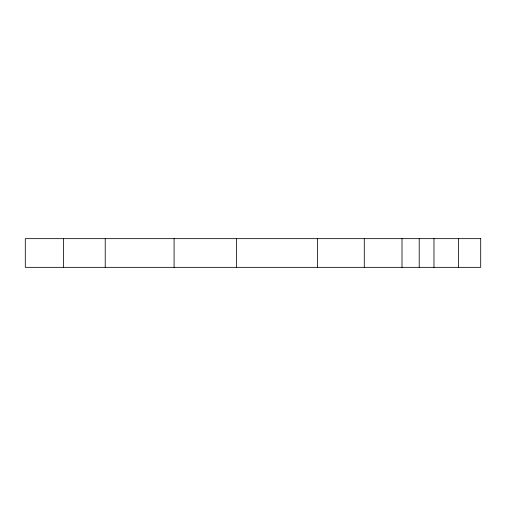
<?xml version="1.0" encoding="UTF-8"?>
<svg xmlns="http://www.w3.org/2000/svg" width="506" height="506" viewBox="0 0 506 506"><rect width="100%" height="100%" fill="white"/><g stroke="black" fill="none" stroke-linecap="round" stroke-linejoin="round"><path stroke-width="0.76" d="M458.562 238.655L458.562 267.345M433.971 238.655L433.971 267.345M419.215 238.655L419.215 267.345M401.998 238.655L401.998 267.345M364.282 238.655L364.282 267.345M317.553 238.655L317.553 267.345M236.391 238.655L236.391 267.345M174.083 238.655L174.083 267.345M105.223 238.655L105.223 267.345M63.408 238.655L63.408 267.345M480.7 238.655L25.3 238.655L25.3 267.345L480.7 267.345L480.7 238.655"/></g></svg>
